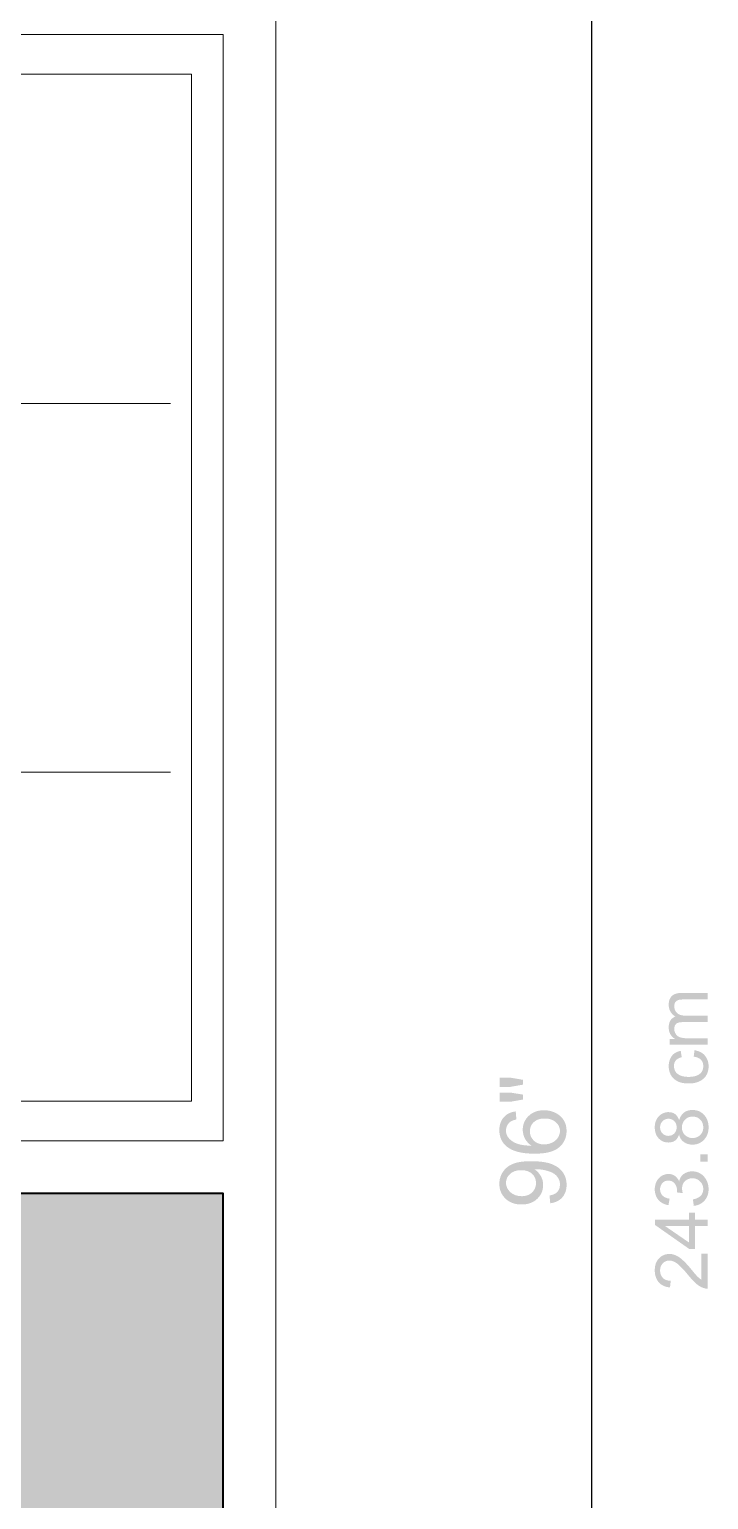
# Model space of a CAD drawing. Header units: inches. Extents: x 0 to 700, y 0 to 895.
# Drawn here: x 460.6 to 486.4, y 364.4 to 420.2 of the extents above; entities that cross this region are included whole.
import ezdxf

# ---------------------------------------------------------------- set-up
doc = ezdxf.new("R2010")
doc.units = ezdxf.units.IN
doc.header["$MEASUREMENT"] = 0
for name, color, linetype, lineweight in [('A-DIMS-IMP', 7, 'Continuous', 13), ('A-DIMS-MET', 7, 'Continuous', 13), ('A-ELEV-LINE', 7, 'Continuous', 13), ('A-MILLWORK-STOR', 7, 'Continuous', 18), ('A-WALL-NEW', 7, 'Continuous', 40)]:
    doc.layers.add(name, color=color, linetype=linetype, lineweight=lineweight)

msp = doc.modelspace()

# ---------------------------------------------------------------- hatches: boundary and pattern name
at = {"layer": 'A-DIMS-IMP'}
h = msp.add_hatch(color=7, dxfattribs=at)
h.paths.add_polyline_path([(480.422, 375.629), (480.395, 375.924), (480.445, 375.934), (480.491, 375.947), (480.535, 375.962), (480.574, 375.978), (480.61, 375.997), (480.642, 376.018), (480.671, 376.042), (480.696, 376.067), (480.737, 376.124), (480.767, 376.188), (480.784, 376.259), (480.79, 376.338), (480.786, 376.407), (480.774, 376.471), (480.754, 376.531), (480.725, 376.586), (480.69, 376.637), (480.65, 376.683), (480.604, 376.725), (480.552, 376.761), (480.493, 376.794), (480.425, 376.824), (480.347, 376.851), (480.26, 376.875), (480.167, 376.895), (480.074, 376.91), (479.98, 376.919), (479.885, 376.921), (479.873, 376.921), (479.859, 376.921), (479.843, 376.92), (479.823, 376.92), (479.893, 376.869), (479.956, 376.811), (480.012, 376.744), (480.061, 376.668), (480.101, 376.587), (480.13, 376.502), (480.147, 376.414), (480.152, 376.323), (480.149, 376.247), (480.138, 376.174), (480.121, 376.103), (480.096, 376.036), (480.065, 375.972), (480.026, 375.911), (479.98, 375.853), (479.927, 375.798), (479.869, 375.747), (479.806, 375.704), (479.738, 375.667), (479.666, 375.636), (479.59, 375.613), (479.509, 375.596), (479.424, 375.586), (479.334, 375.583), (479.241, 375.586), (479.153, 375.597), (479.07, 375.614), (478.991, 375.639), (478.916, 375.67), (478.847, 375.709), (478.782, 375.754), (478.722, 375.807), (478.667, 375.865), (478.62, 375.926), (478.58, 375.991), (478.548, 376.06), (478.522, 376.132), (478.504, 376.207), (478.493, 376.286), (478.49, 376.369), (478.492, 376.429), (478.498, 376.488), (478.508, 376.546), (478.523, 376.602), (478.541, 376.657), (478.564, 376.711), (478.59, 376.764), (478.621, 376.815), (478.656, 376.864), (478.694, 376.91), (478.735, 376.953), (478.78, 376.993), (478.829, 377.029), (478.881, 377.063), (478.936, 377.094), (478.995, 377.122), (479.06, 377.146), (479.13, 377.168), (479.208, 377.186), (479.293, 377.2), (479.384, 377.212), (479.482, 377.22), (479.587, 377.225), (479.699, 377.227), (479.816, 377.225), (479.926, 377.22), (480.031, 377.212), (480.129, 377.201), (480.222, 377.186), (480.308, 377.168), (480.388, 377.147), (480.462, 377.123), (480.531, 377.095), (480.595, 377.064), (480.656, 377.03), (480.712, 376.993), (480.764, 376.953), (480.812, 376.91), (480.855, 376.863), (480.894, 376.813), (480.929, 376.761), (480.959, 376.706), (480.985, 376.649), (481.006, 376.59), (481.022, 376.529), (481.033, 376.465), (481.04, 376.399), (481.043, 376.331), (481.04, 376.26), (481.032, 376.191), (481.02, 376.126), (481.002, 376.065), (480.979, 376.007), (480.951, 375.952), (480.918, 375.9), (480.88, 375.852), (480.837, 375.808), (480.79, 375.768), (480.739, 375.734), (480.684, 375.703), (480.625, 375.678), (480.561, 375.657), (480.494, 375.64), (480.422, 375.629)])
h.paths.add_polyline_path([(479.319, 376.886), (479.254, 376.883), (479.193, 376.877), (479.136, 376.866), (479.082, 376.85), (479.031, 376.831), (478.983, 376.806), (478.94, 376.778), (478.899, 376.745), (478.863, 376.709), (478.831, 376.671), (478.804, 376.631), (478.783, 376.59), (478.766, 376.547), (478.754, 376.502), (478.746, 376.455), (478.744, 376.406), (478.746, 376.356), (478.754, 376.307), (478.767, 376.26), (478.786, 376.215), (478.809, 376.171), (478.838, 376.129), (478.872, 376.089), (478.911, 376.05), (478.954, 376.014), (479.001, 375.984), (479.05, 375.957), (479.103, 375.936), (479.159, 375.92), (479.217, 375.908), (479.279, 375.901), (479.344, 375.898), (479.402, 375.9), (479.458, 375.907), (479.511, 375.918), (479.56, 375.934), (479.608, 375.954), (479.652, 375.979), (479.693, 376.009), (479.732, 376.042), (479.767, 376.079), (479.797, 376.119), (479.823, 376.16), (479.844, 376.203), (479.86, 376.249), (479.872, 376.296), (479.879, 376.346), (479.881, 376.398), (479.879, 376.45), (479.872, 376.5), (479.86, 376.547), (479.844, 376.592), (479.823, 376.635), (479.797, 376.675), (479.767, 376.713), (479.732, 376.748), (479.693, 376.78), (479.65, 376.808), (479.604, 376.832), (479.554, 376.851), (479.501, 376.866), (479.444, 376.877), (479.383, 376.883), (479.319, 376.886)])
h.paths.add_polyline_path([(479.112, 379.118), (479.136, 378.813), (479.052, 378.79), (478.98, 378.763), (478.921, 378.732), (478.873, 378.697), (478.843, 378.665), (478.816, 378.631), (478.793, 378.595), (478.775, 378.558), (478.761, 378.518), (478.75, 378.477), (478.744, 378.434), (478.742, 378.39), (478.747, 378.319), (478.763, 378.252), (478.788, 378.19), (478.824, 378.132), (478.883, 378.064), (478.954, 378.003), (479.037, 377.949), (479.133, 377.904), (479.186, 377.884), (479.245, 377.867), (479.309, 377.852), (479.379, 377.84), (479.454, 377.831), (479.534, 377.823), (479.62, 377.819), (479.711, 377.817), (479.632, 377.875), (479.564, 377.94), (479.506, 378.011), (479.46, 378.088), (479.424, 378.169), (479.399, 378.252), (479.383, 378.337), (479.378, 378.424), (479.382, 378.499), (479.392, 378.572), (479.41, 378.641), (479.435, 378.708), (479.467, 378.772), (479.505, 378.833), (479.551, 378.891), (479.604, 378.946), (479.663, 378.997), (479.725, 379.041), (479.792, 379.078), (479.863, 379.108), (479.938, 379.132), (480.017, 379.149), (480.101, 379.159), (480.188, 379.162), (480.304, 379.156), (480.415, 379.137), (480.523, 379.105), (480.626, 379.061), (480.721, 379.005), (480.804, 378.94), (480.876, 378.866), (480.935, 378.782), (480.982, 378.69), (481.016, 378.593), (481.036, 378.489), (481.043, 378.379), (481.038, 378.286), (481.025, 378.196), (481.003, 378.112), (480.972, 378.031), (480.932, 377.955), (480.884, 377.884), (480.827, 377.816), (480.76, 377.754), (480.684, 377.697), (480.596, 377.648), (480.497, 377.606), (480.387, 377.572), (480.265, 377.545), (480.131, 377.527), (479.986, 377.515), (479.83, 377.511), (479.655, 377.516), (479.492, 377.528), (479.342, 377.549), (479.204, 377.578), (479.079, 377.616), (478.966, 377.662), (478.865, 377.716), (478.776, 377.779), (478.709, 377.84), (478.651, 377.906), (478.602, 377.977), (478.561, 378.053), (478.53, 378.134), (478.508, 378.221), (478.494, 378.312), (478.49, 378.408), (478.492, 378.481), (478.5, 378.549), (478.513, 378.615), (478.531, 378.677), (478.554, 378.736), (478.583, 378.791), (478.616, 378.843), (478.655, 378.892), (478.699, 378.937), (478.746, 378.977), (478.797, 379.012), (478.852, 379.043), (478.911, 379.068), (478.974, 379.09), (479.041, 379.106), (479.112, 379.118)])
h.paths.add_polyline_path([(480.19, 377.864), (480.268, 377.869), (480.345, 377.881), (480.42, 377.902), (480.494, 377.932), (480.562, 377.969), (480.621, 378.013), (480.672, 378.063), (480.714, 378.12), (480.748, 378.182), (480.771, 378.244), (480.786, 378.309), (480.79, 378.374), (480.788, 378.422), (480.78, 378.468), (480.768, 378.512), (480.751, 378.555), (480.729, 378.596), (480.702, 378.635), (480.67, 378.673), (480.633, 378.709), (480.592, 378.741), (480.548, 378.77), (480.5, 378.794), (480.448, 378.813), (480.393, 378.829), (480.335, 378.84), (480.273, 378.846), (480.207, 378.848), (480.144, 378.846), (480.084, 378.84), (480.028, 378.829), (479.975, 378.814), (479.926, 378.794), (479.88, 378.771), (479.838, 378.743), (479.799, 378.71), (479.764, 378.675), (479.733, 378.637), (479.708, 378.597), (479.687, 378.554), (479.67, 378.51), (479.659, 378.463), (479.652, 378.414), (479.649, 378.362), (479.652, 378.311), (479.659, 378.262), (479.67, 378.215), (479.687, 378.17), (479.708, 378.127), (479.733, 378.086), (479.764, 378.047), (479.799, 378.009), (479.837, 377.975), (479.879, 377.946), (479.924, 377.921), (479.971, 377.901), (480.021, 377.885), (480.075, 377.873), (480.131, 377.867), (480.19, 377.864)])
h.paths.add_polyline_path([(479.385, 379.568), (478.909, 379.483), (478.5, 379.483), (478.5, 379.832), (478.909, 379.832), (479.385, 379.756), (479.385, 379.568)])
h.paths.add_polyline_path([(479.385, 380.133), (478.909, 380.049), (478.5, 380.049), (478.5, 380.399), (478.909, 380.399), (479.385, 380.317), (479.385, 380.133)])
at = {"layer": 'A-DIMS-MET'}
h = msp.add_hatch(color=7, dxfattribs=at)
h.paths.add_polyline_path([(486.4, 373.711), (486.4, 372.386), (486.315, 372.393), (486.23, 372.416), (486.144, 372.452), (486.058, 372.504), (486.013, 372.537), (485.965, 372.576), (485.915, 372.621), (485.862, 372.673), (485.807, 372.732), (485.749, 372.797), (485.688, 372.868), (485.624, 372.945), (485.544, 373.042), (485.462, 373.133), (485.378, 373.218), (485.292, 373.299), (485.248, 373.335), (485.204, 373.367), (485.161, 373.394), (485.117, 373.415), (485.073, 373.432), (485.029, 373.445), (484.986, 373.452), (484.942, 373.454), (484.869, 373.448), (484.803, 373.428), (484.744, 373.394), (484.691, 373.347), (484.648, 373.29), (484.617, 373.226), (484.599, 373.155), (484.592, 373.076), (484.599, 372.997), (484.618, 372.925), (484.65, 372.859), (484.694, 372.799), (484.721, 372.773), (484.751, 372.75), (484.784, 372.731), (484.821, 372.715), (484.86, 372.703), (484.903, 372.694), (484.949, 372.688), (484.998, 372.686), (484.969, 372.434), (484.901, 372.442), (484.837, 372.455), (484.777, 372.473), (484.721, 372.495), (484.669, 372.523), (484.622, 372.555), (484.578, 372.592), (484.539, 372.634), (484.504, 372.679), (484.474, 372.728), (484.449, 372.78), (484.428, 372.834), (484.411, 372.892), (484.4, 372.952), (484.393, 373.015), (484.39, 373.082), (484.393, 373.153), (484.401, 373.221), (484.413, 373.285), (484.431, 373.344), (484.454, 373.399), (484.482, 373.451), (484.515, 373.498), (484.553, 373.541), (484.595, 373.579), (484.639, 373.613), (484.685, 373.641), (484.733, 373.664), (484.784, 373.682), (484.836, 373.695), (484.89, 373.703), (484.947, 373.705), (484.995, 373.703), (485.044, 373.697), (485.092, 373.686), (485.141, 373.671), (485.189, 373.651), (485.238, 373.627), (485.287, 373.599), (485.337, 373.567), (485.388, 373.528), (485.443, 373.48), (485.503, 373.424), (485.567, 373.36), (485.635, 373.286), (485.707, 373.205), (485.783, 373.114), (485.864, 373.015), (485.906, 372.963), (485.947, 372.916), (485.987, 372.873), (486.025, 372.835), (486.062, 372.801), (486.097, 372.772), (486.13, 372.747), (486.163, 372.727), (486.163, 373.711), (486.4, 373.711)])
h.paths.add_polyline_path([(485.923, 375.278), (485.923, 375.008), (486.4, 375.008), (486.4, 374.763), (485.923, 374.763), (485.923, 373.896), (485.696, 373.896), (484.4, 374.806), (484.4, 375.008), (485.696, 375.008), (485.696, 375.278), (485.923, 375.278)])
h.paths.add_polyline_path([(485.696, 374.763), (484.793, 374.763), (484.793, 374.757), (485.696, 374.136), (485.696, 374.763)])
h.paths.add_polyline_path([(485.318, 376.467), (485.329, 376.512), (485.343, 376.554), (485.36, 376.593), (485.381, 376.629), (485.405, 376.663), (485.432, 376.694), (485.463, 376.722), (485.498, 376.747), (485.571, 376.788), (485.648, 376.818), (485.728, 376.836), (485.811, 376.842), (485.877, 376.839), (485.941, 376.829), (486.002, 376.814), (486.059, 376.792), (486.114, 376.764), (486.165, 376.73), (486.213, 376.69), (486.259, 376.643), (486.3, 376.592), (486.335, 376.539), (486.366, 376.483), (486.39, 376.425), (486.409, 376.364), (486.423, 376.301), (486.431, 376.236), (486.434, 376.168), (486.432, 376.103), (486.424, 376.041), (486.412, 375.982), (486.396, 375.926), (486.374, 375.873), (486.347, 375.823), (486.316, 375.776), (486.28, 375.731), (486.24, 375.691), (486.197, 375.654), (486.15, 375.622), (486.101, 375.595), (486.048, 375.572), (485.993, 375.554), (485.934, 375.54), (485.872, 375.531), (485.838, 375.776), (485.931, 375.798), (486.011, 375.828), (486.079, 375.866), (486.134, 375.911), (486.177, 375.963), (486.208, 376.024), (486.226, 376.092), (486.232, 376.168), (486.23, 376.21), (486.225, 376.25), (486.215, 376.289), (486.202, 376.327), (486.185, 376.362), (486.164, 376.396), (486.14, 376.428), (486.111, 376.459), (486.08, 376.487), (486.048, 376.511), (486.013, 376.532), (485.977, 376.549), (485.939, 376.562), (485.9, 376.571), (485.859, 376.577), (485.816, 376.578), (485.736, 376.572), (485.663, 376.551), (485.597, 376.517), (485.538, 376.47), (485.512, 376.442), (485.489, 376.412), (485.47, 376.379), (485.455, 376.345), (485.443, 376.309), (485.434, 376.27), (485.429, 376.23), (485.427, 376.187), (485.429, 376.149), (485.434, 376.108), (485.442, 376.063), (485.453, 376.014), (485.238, 376.042), (485.237, 376.089), (485.235, 376.13), (485.232, 376.167), (485.228, 376.198), (485.222, 376.227), (485.212, 376.259), (485.198, 376.291), (485.182, 376.326), (485.161, 376.36), (485.137, 376.391), (485.108, 376.419), (485.076, 376.443), (485.039, 376.464), (484.999, 376.478), (484.954, 376.487), (484.905, 376.49), (484.835, 376.484), (484.773, 376.465), (484.719, 376.434), (484.674, 376.391), (484.638, 376.339), (484.613, 376.284), (484.597, 376.225), (484.592, 376.162), (484.598, 376.091), (484.616, 376.027), (484.645, 375.97), (484.686, 375.92), (484.739, 375.878), (484.801, 375.844), (484.873, 375.819), (484.955, 375.802), (484.91, 375.557), (484.847, 375.57), (484.788, 375.588), (484.733, 375.609), (484.682, 375.633), (484.636, 375.661), (484.593, 375.693), (484.555, 375.728), (484.52, 375.767), (484.49, 375.809), (484.463, 375.853), (484.441, 375.899), (484.423, 375.946), (484.409, 375.996), (484.399, 376.048), (484.392, 376.101), (484.39, 376.157), (484.393, 376.218), (484.4, 376.277), (484.412, 376.333), (484.428, 376.386), (484.449, 376.437), (484.475, 376.485), (484.506, 376.531), (484.541, 376.574), (484.58, 376.613), (484.621, 376.647), (484.664, 376.676), (484.709, 376.699), (484.756, 376.717), (484.805, 376.73), (484.857, 376.738), (484.91, 376.741), (484.978, 376.737), (485.04, 376.724), (485.098, 376.702), (485.151, 376.672), (485.199, 376.634), (485.241, 376.587), (485.28, 376.531), (485.313, 376.467), (485.318, 376.467)])
h.paths.add_polyline_path([(486.4, 377.49), (486.4, 377.21), (486.12, 377.21), (486.12, 377.49), (486.4, 377.49)])
h.paths.add_polyline_path([(485.318, 378.797), (485.352, 378.885), (485.395, 378.961), (485.446, 379.025), (485.506, 379.078), (485.574, 379.119), (485.651, 379.148), (485.736, 379.166), (485.83, 379.172), (485.893, 379.169), (485.953, 379.16), (486.011, 379.146), (486.066, 379.126), (486.119, 379.1), (486.169, 379.068), (486.216, 379.031), (486.261, 378.988), (486.301, 378.94), (486.337, 378.889), (486.366, 378.835), (486.391, 378.777), (486.41, 378.716), (486.423, 378.652), (486.431, 378.585), (486.434, 378.514), (486.431, 378.443), (486.423, 378.375), (486.41, 378.311), (486.39, 378.249), (486.366, 378.192), (486.336, 378.137), (486.3, 378.086), (486.259, 378.039), (486.214, 377.996), (486.167, 377.959), (486.116, 377.927), (486.063, 377.901), (486.007, 377.881), (485.948, 377.867), (485.886, 377.858), (485.822, 377.855), (485.73, 377.862), (485.644, 377.881), (485.564, 377.913), (485.49, 377.958), (485.456, 377.985), (485.426, 378.014), (485.399, 378.046), (485.376, 378.079), (485.356, 378.115), (485.34, 378.153), (485.327, 378.193), (485.318, 378.236), (485.313, 378.236), (485.286, 378.166), (485.253, 378.105), (485.212, 378.053), (485.165, 378.011), (485.111, 377.978), (485.05, 377.955), (484.982, 377.941), (484.908, 377.936), (484.853, 377.938), (484.802, 377.946), (484.752, 377.958), (484.705, 377.975), (484.66, 377.998), (484.617, 378.025), (484.577, 378.057), (484.538, 378.094), (484.504, 378.135), (484.474, 378.179), (484.448, 378.227), (484.427, 378.277), (484.411, 378.33), (484.4, 378.387), (484.393, 378.446), (484.39, 378.509), (484.393, 378.572), (484.4, 378.633), (484.412, 378.69), (484.429, 378.744), (484.45, 378.795), (484.476, 378.843), (484.507, 378.888), (484.543, 378.93), (484.582, 378.967), (484.624, 379), (484.667, 379.027), (484.712, 379.05), (484.759, 379.067), (484.809, 379.08), (484.86, 379.088), (484.913, 379.09), (484.984, 379.085), (485.048, 379.072), (485.107, 379.049), (485.16, 379.017), (485.207, 378.975), (485.248, 378.925), (485.283, 378.865), (485.313, 378.797), (485.318, 378.797)])
h.paths.add_polyline_path([(485.221, 378.514), (485.216, 378.58), (485.199, 378.641), (485.172, 378.696), (485.133, 378.746), (485.087, 378.786), (485.034, 378.816), (484.976, 378.833), (484.913, 378.839), (484.848, 378.833), (484.788, 378.815), (484.734, 378.786), (484.685, 378.744), (484.645, 378.694), (484.616, 378.639), (484.598, 378.578), (484.592, 378.512), (484.598, 378.444), (484.615, 378.383), (484.644, 378.328), (484.684, 378.28), (484.732, 378.24), (484.783, 378.211), (484.839, 378.194), (484.899, 378.188), (484.97, 378.194), (485.033, 378.212), (485.087, 378.241), (485.135, 378.282), (485.173, 378.332), (485.2, 378.387), (485.216, 378.448), (485.221, 378.514)])
h.paths.add_polyline_path([(486.232, 378.514), (486.225, 378.597), (486.204, 378.673), (486.169, 378.742), (486.12, 378.804), (486.091, 378.831), (486.06, 378.854), (486.027, 378.874), (485.992, 378.891), (485.954, 378.903), (485.915, 378.912), (485.873, 378.918), (485.83, 378.92), (485.786, 378.918), (485.744, 378.912), (485.705, 378.903), (485.667, 378.89), (485.631, 378.873), (485.598, 378.852), (485.566, 378.828), (485.536, 378.8), (485.486, 378.737), (485.45, 378.668), (485.429, 378.592), (485.422, 378.509), (485.424, 378.465), (485.429, 378.424), (485.438, 378.384), (485.451, 378.347), (485.468, 378.312), (485.488, 378.278), (485.512, 378.247), (485.54, 378.218), (485.602, 378.169), (485.67, 378.134), (485.744, 378.113), (485.824, 378.106), (485.867, 378.108), (485.907, 378.114), (485.946, 378.123), (485.984, 378.135), (486.019, 378.151), (486.053, 378.171), (486.085, 378.195), (486.115, 378.222), (486.142, 378.251), (486.166, 378.283), (486.186, 378.317), (486.203, 378.352), (486.216, 378.39), (486.225, 378.43), (486.23, 378.471), (486.232, 378.514)])
h.paths.add_polyline_path([(485.899, 381.441), (485.966, 381.427), (486.029, 381.409), (486.086, 381.388), (486.139, 381.362), (486.188, 381.333), (486.231, 381.3), (486.271, 381.263), (486.305, 381.222), (486.335, 381.179), (486.362, 381.134), (486.384, 381.088), (486.402, 381.041), (486.416, 380.992), (486.426, 380.941), (486.432, 380.889), (486.434, 380.836), (486.431, 380.76), (486.421, 380.688), (486.405, 380.62), (486.382, 380.557), (486.353, 380.498), (486.318, 380.444), (486.276, 380.394), (486.227, 380.349), (486.174, 380.309), (486.116, 380.274), (486.054, 380.245), (485.987, 380.22), (485.917, 380.202), (485.842, 380.188), (485.763, 380.18), (485.68, 380.177), (485.611, 380.179), (485.546, 380.184), (485.484, 380.191), (485.425, 380.202), (485.371, 380.216), (485.319, 380.233), (485.272, 380.253), (485.227, 380.276), (485.149, 380.329), (485.083, 380.388), (485.029, 380.453), (484.989, 380.524), (484.959, 380.599), (484.937, 380.676), (484.924, 380.755), (484.92, 380.836), (484.922, 380.891), (484.927, 380.944), (484.936, 380.995), (484.949, 381.044), (484.965, 381.091), (484.985, 381.135), (485.009, 381.178), (485.036, 381.219), (485.066, 381.257), (485.101, 381.291), (485.138, 381.321), (485.179, 381.347), (485.223, 381.37), (485.271, 381.389), (485.322, 381.404), (485.377, 381.415), (485.414, 381.177), (485.345, 381.156), (485.286, 381.129), (485.235, 381.096), (485.194, 381.058), (485.162, 381.014), (485.139, 380.964), (485.125, 380.908), (485.12, 380.847), (485.123, 380.797), (485.129, 380.75), (485.141, 380.707), (485.157, 380.666), (485.177, 380.629), (485.202, 380.594), (485.232, 380.563), (485.266, 380.535), (485.305, 380.51), (485.347, 380.488), (485.392, 380.47), (485.441, 380.455), (485.494, 380.443), (485.55, 380.435), (485.611, 380.43), (485.674, 380.428), (485.739, 380.43), (485.8, 380.435), (485.858, 380.443), (485.911, 380.454), (485.961, 380.469), (486.007, 380.487), (486.049, 380.508), (486.087, 380.533), (486.121, 380.56), (486.15, 380.591), (486.175, 380.624), (486.196, 380.66), (486.212, 380.699), (486.223, 380.741), (486.23, 380.786), (486.232, 380.834), (486.227, 380.908), (486.21, 380.975), (486.181, 381.033), (486.141, 381.083), (486.09, 381.124), (486.028, 381.156), (485.954, 381.181), (485.869, 381.196), (485.899, 381.441)])
h.paths.add_polyline_path([(486.4, 383.614), (486.4, 383.368), (485.486, 383.368), (485.437, 383.367), (485.392, 383.365), (485.351, 383.361), (485.313, 383.355), (485.279, 383.345), (485.246, 383.33), (485.215, 383.31), (485.186, 383.284), (485.162, 383.252), (485.145, 383.212), (485.135, 383.164), (485.131, 383.108), (485.138, 383.038), (485.156, 382.973), (485.188, 382.913), (485.232, 382.858), (485.259, 382.833), (485.291, 382.812), (485.326, 382.794), (485.365, 382.779), (485.407, 382.768), (485.454, 382.76), (485.505, 382.755), (485.56, 382.753), (486.4, 382.753), (486.4, 382.508), (485.459, 382.508), (485.413, 382.506), (485.372, 382.503), (485.334, 382.498), (485.3, 382.491), (485.27, 382.482), (485.243, 382.47), (485.22, 382.457), (485.201, 382.441), (485.17, 382.405), (485.149, 382.361), (485.136, 382.311), (485.131, 382.254), (485.138, 382.178), (485.159, 382.11), (485.193, 382.048), (485.24, 381.994), (485.271, 381.97), (485.307, 381.949), (485.349, 381.932), (485.397, 381.918), (485.451, 381.907), (485.511, 381.899), (485.577, 381.894), (485.648, 381.892), (486.4, 381.892), (486.4, 381.647), (484.953, 381.647), (484.953, 381.868), (485.154, 381.868), (485.154, 381.873), (485.099, 381.912), (485.052, 381.955), (485.011, 382.003), (484.978, 382.055), (484.953, 382.111), (484.934, 382.172), (484.923, 382.236), (484.92, 382.306), (484.924, 382.382), (484.936, 382.451), (484.955, 382.513), (484.983, 382.568), (485.019, 382.616), (485.063, 382.657), (485.114, 382.691), (485.174, 382.718), (485.114, 382.76), (485.063, 382.806), (485.019, 382.856), (484.983, 382.91), (484.955, 382.967), (484.936, 383.029), (484.924, 383.094), (484.92, 383.164), (484.922, 383.218), (484.927, 383.269), (484.937, 383.317), (484.95, 383.361), (484.967, 383.401), (484.988, 383.438), (485.013, 383.471), (485.041, 383.501), (485.073, 383.528), (485.109, 383.551), (485.149, 383.57), (485.193, 383.586), (485.24, 383.598), (485.292, 383.607), (485.347, 383.612), (485.405, 383.614), (486.4, 383.614)])
at = {"layer": 'A-WALL-NEW'}
h = msp.add_hatch(color=8, dxfattribs=at)
h.dxf.hatch_style = 1
h.paths.add_polyline_path([(422, 330), (468, 330), (468, 376), (422, 376)])

# ---------------------------------------------------------------- linework, layer by layer
at = {"color": 7}
msp.add_line((482, 331.4), (482, 424.6), dxfattribs=at)
at = {"layer": 'A-ELEV-LINE'}
msp.add_lwpolyline([(320, 330), (470, 330), (470, 426), (320, 426)], close=True, dxfattribs=at)
at = {"layer": 'A-MILLWORK-STOR'}
for p, q in [((424, 406), (466, 406)), ((424, 392), (466, 392))]:
    msp.add_line(p, q, dxfattribs=at)
for points in [[(422, 378), (468, 378), (468, 420), (422, 420)], [(423.2, 379.5), (466.8, 379.5), (466.8, 418.5), (423.2, 418.5)]]:
    msp.add_lwpolyline(points, close=True, dxfattribs=at)
at = {"layer": 'A-WALL-NEW'}
msp.add_lwpolyline([(422, 330), (468, 330), (468, 376), (422, 376)], close=True, dxfattribs=at)

doc.saveas('drawing.dxf')
